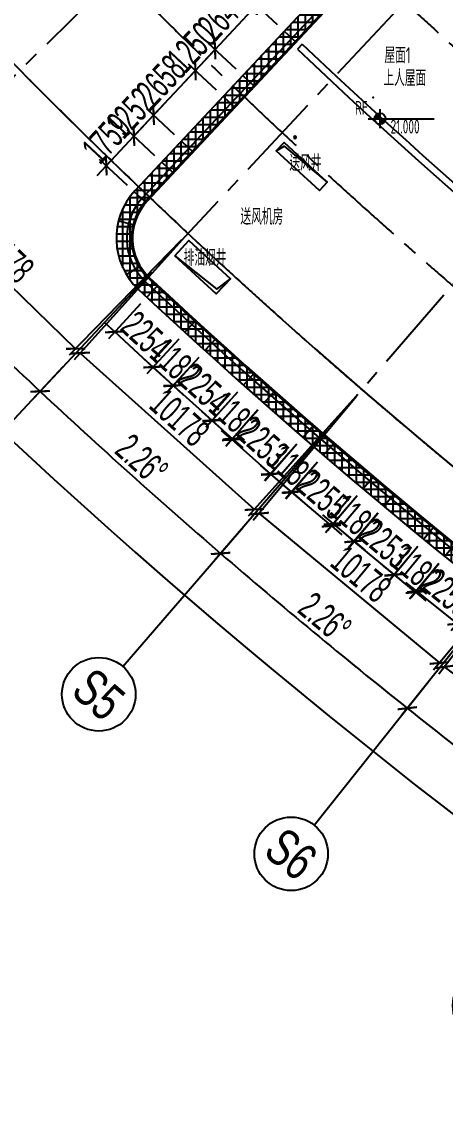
# Model space of a CAD drawing. Extents: x -668578 to 2331563, y -1202445 to 1620273.
# Drawn here: x 1255734 to 1274149, y 63809 to 111001 of the extents above; entities that cross this region are included whole.
import ezdxf
from ezdxf.enums import TextEntityAlignment as Align

# ---------------------------------------------------------------- set-up
doc = ezdxf.new("R2010")
doc.units = 0
doc.linetypes.add('CENTER2', pattern=[28.575, 19.05, -3.175, 3.175, -3.175])
doc.layers.get('0').update_dxf_attribs({"color": 8})
doc.layers.get('Defpoints').update_dxf_attribs({"color": 8})
for name, color, linetype in [('#填充层', 8, 'Continuous'), ('#幕墙线-平面', 8, 'Continuous'), ('#标注', 8, 'Continuous'), ('#轴线', 8, 'CENTER2'), ('A-BEAM-PLAN-C', 8, 'Continuous'), ('A-DIMS-150', 8, 'Continuous'), ('A-ROOF-DRAN', 8, 'Continuous'), ('A-SYMB', 8, 'Continuous'), ('dim', 8, 'Continuous'), ('WALL', 8, 'Continuous'), ('建-文字', 8, 'Continuous'), ('水-消防-消火栓-标识', 8, 'Continuous'), ('看线', 8, 'Continuous')]:
    doc.layers.add(name, color=color, linetype=linetype)
doc.styles.add('ECADI', font='hzs.shx', dxfattribs={"width": 0.7, "bigfont": 'hztxt.shx'})
doc.styles.add('JHZX', font='jrs.shx', dxfattribs={"width": 0.6, "bigfont": 'jhz.shx'})
doc.styles.add('XD2008', font='xd-hzs.shx', dxfattribs={"width": 0.7, "bigfont": 'xd-hztxt.shx'})
doc.dimstyles.new('JZBZ-400', dxfattribs={"dimscale": 400, "dimtxt": 3, "dimasz": 1.5, "dimexe": 1, "dimexo": 1, "dimgap": 0.5, "dimtad": 1, "dimdec": 0, "dimdsep": 46, "dimtxsty": 'JHZX', "dimblk1": 'ARCHTICK', "dimblk2": 'ARCHTICK', "dimsah": 1, "dimcen": 0, "dimclrd": 1, "dimclre": 1, "dimclrt": 2, "dimazin": 2, "dimtfac": 1, "dimtdec": 0, "dimtix": 1, "dimtmove": 0, "dimatfit": 3, "dimfxl": 0, "dimtolj": 1, "dimlwd": -1, "dimlwe": -1, "dimarcsym": 0})

# ---------------------------------------------------------------- blocks, each defined once
blk = doc.blocks.new('_ARCHTICK')
at = {"color": 0, "linetype": 'ByBlock', "const_width": 0.15}
blk.add_lwpolyline([(-0.5, -0.5), (0.5, 0.5)], dxfattribs=at)
blk = doc.blocks.new('*D2939')
at = {"layer": '#标注', "ltscale": 300, "transparency": 16777216}
for p, q in [((-1773, -1481), (-9342, -7863)), ((165914, -92056), (164727, -101884))]:
    blk.add_line(p, q, dxfattribs=at)
blk.add_arc((197092, 166179), 269610, 220.13382, 263.11563, dxfattribs=at)
at = {"layer": 'Defpoints', "color": 0, "ltscale": 300, "transparency": 16777216}
for p in [(197092, 166179), (-1467, -1224), (40380, -53208), (165962, -91659)]:
    blk.add_point(p, dxfattribs=at)
at = {"layer": '#标注', "ltscale": 300, "transparency": 16777216, "xscale": 600, "yscale": 600, "zscale": 600}
for p, rotation in [((-9036, -7605), 130.1338192809485), ((164775, -101487), 353.1156299250187)]:
    blk.add_blockref('_ARCHTICK', p, dxfattribs=dict(at, rotation=rotation))
at = {"layer": '#标注', "ltscale": 300, "transparency": 16777216, "insert": (69342, -70334), "char_height": 1200, "attachment_point": 5, "rotation": 331.6247, "style": 'JHZX'}
blk.add_mtext('\\A1;42.98°', dxfattribs=at)
blk = doc.blocks.new('*D2925')
at = {"layer": '#标注', "ltscale": 300, "transparency": 16777216}
for p, q in [((12073, -16646), (6738, -21918)), ((19433, -23807), (14311, -29285))]:
    blk.add_line(p, q, dxfattribs=at)
blk.add_arc((197092, 166179), 267210, 224.65822, 226.92042, dxfattribs=at)
at = {"layer": 'Defpoints', "color": 0, "ltscale": 300, "transparency": 16777216}
for p in [(197092, 166179), (12357, -16365), (19707, -23515), (9510, -24122)]:
    blk.add_point(p, dxfattribs=at)
at = {"layer": '#标注', "ltscale": 300, "transparency": 16777216, "xscale": 600, "yscale": 600, "zscale": 600}
for p, rotation in [((7022, -21637), 134.658220760671), ((14584, -28993), 316.9204201115836)]:
    blk.add_blockref('_ARCHTICK', p, dxfattribs=dict(at, rotation=rotation))
at = {"layer": '#标注', "ltscale": 300, "transparency": 16777216, "insert": (11325, -24779), "char_height": 1200, "attachment_point": 5, "rotation": 315.7893, "style": 'JHZX'}
blk.add_mtext('\\A1;2.26°', dxfattribs=at)
blk = doc.blocks.new('*D2926')
at = {"layer": '#标注', "ltscale": 300, "transparency": 16777216}
for p, q in [((19433, -23807), (14311, -29285)), ((27071, -30671), (22169, -36347))]:
    blk.add_line(p, q, dxfattribs=at)
blk.add_arc((197092, 166179), 267210, 226.92042, 229.18262, dxfattribs=at)
at = {"layer": 'Defpoints', "color": 0, "ltscale": 300, "transparency": 16777216}
for p in [(197092, 166179), (19707, -23515), (27333, -30369), (17168, -31378)]:
    blk.add_point(p, dxfattribs=at)
at = {"layer": '#标注', "ltscale": 300, "transparency": 16777216, "xscale": 600, "yscale": 600, "zscale": 600}
for p, rotation in [((14584, -28993), 136.9204201115834), ((22430, -36045), 319.182619462497)]:
    blk.add_blockref('_ARCHTICK', p, dxfattribs=dict(at, rotation=rotation))
at = {"layer": '#标注', "ltscale": 300, "transparency": 16777216, "insert": (19007, -31962), "char_height": 1200, "attachment_point": 5, "rotation": 318.0515, "style": 'JHZX'}
blk.add_mtext('\\A1;2.26°', dxfattribs=at)
blk = doc.blocks.new('*D2927')
at = {"layer": '#标注', "ltscale": 300, "transparency": 16777216}
for p, q in [((27071, -30671), (22169, -36347)), ((34974, -37229), (30299, -43094))]:
    blk.add_line(p, q, dxfattribs=at)
blk.add_arc((197092, 166179), 267210, 229.18262, 231.44482, dxfattribs=at)
at = {"layer": 'Defpoints', "color": 0, "ltscale": 300, "transparency": 16777216}
for p in [(197092, 166179), (27333, -30369), (35223, -36916), (25107, -38326)]:
    blk.add_point(p, dxfattribs=at)
at = {"layer": '#标注', "ltscale": 300, "transparency": 16777216, "xscale": 600, "yscale": 600, "zscale": 600}
for p, rotation in [((22430, -36045), 139.1826194624981), ((30549, -42781), 321.4448202023592)]:
    blk.add_blockref('_ARCHTICK', p, dxfattribs=dict(at, rotation=rotation))
at = {"layer": '#标注', "ltscale": 300, "transparency": 16777216, "insert": (26967, -38837), "char_height": 1200, "attachment_point": 5, "rotation": 320.3137, "style": 'JHZX'}
blk.add_mtext('\\A1;2.26°', dxfattribs=at)
blk = doc.blocks.new('*D2928')
at = {"layer": '#标注', "ltscale": 300, "transparency": 16777216}
for p, q in [((34974, -37229), (30299, -43094)), ((43129, -43470), (38690, -49515))]:
    blk.add_line(p, q, dxfattribs=at)
blk.add_arc((197092, 166179), 267210, 231.44482, 233.70702, dxfattribs=at)
at = {"layer": 'Defpoints', "color": 0, "ltscale": 300, "transparency": 16777216}
for p in [(197092, 166179), (35223, -36916), (43366, -43147), (33313, -44955)]:
    blk.add_point(p, dxfattribs=at)
at = {"layer": '#标注', "ltscale": 300, "transparency": 16777216, "xscale": 600, "yscale": 600, "zscale": 600}
for p, rotation in [((30549, -42781), 141.4448202023588), ((38927, -49192), 323.7070209422223)]:
    blk.add_blockref('_ARCHTICK', p, dxfattribs=dict(at, rotation=rotation))
at = {"layer": '#标注', "ltscale": 300, "transparency": 16777216, "insert": (35192, -45393), "char_height": 1200, "attachment_point": 5, "rotation": 322.5759, "style": 'JHZX'}
blk.add_mtext('\\A1;2.26°', dxfattribs=at)
blk = doc.blocks.new('*U2924')
at = {"linetype": 'ByBlock'}
blk.add_line((0, -20), (0, 0), dxfattribs=at)
blk.add_circle((0, -24), 4, dxfattribs=at)
at = {"color": 253, "linetype": 'ByBlock', "style": 'JHZX', "width": 0.75}
blk.add_attdef('AXES', text='', height=4, dxfattribs=at).set_placement((0, -24), align=Align.MIDDLE_CENTER)
blk = doc.blocks.new('*D3008')
at = {"layer": '#标注', "transparency": 16777216}
for p, q in [((-126177, -20315), (-130649, -25704)), ((-130393, -25397), (-122561, -31896)), ((-118344, -26815), (-122816, -32204))]:
    blk.add_line(p, q, dxfattribs=at)
at = {"layer": 'Defpoints', "color": 0, "transparency": 16777216}
for p in [(-125921, -20007), (-118089, -26507), (-122561, -31896)]:
    blk.add_point(p, dxfattribs=at)
at = {"layer": '#标注', "transparency": 16777216, "xscale": 600, "yscale": 600, "zscale": 600}
for p, rotation in [((-130393, -25397), 140.3137211148416), ((-122561, -31896), 320.3137211148417)]:
    blk.add_blockref('_ARCHTICK', p, dxfattribs=dict(at, rotation=rotation))
at = {"layer": '#标注', "transparency": 16777216, "insert": (-125966, -28031), "char_height": 1200, "attachment_point": 5, "rotation": 320.3137, "style": 'JHZX'}
blk.add_mtext('\\A1;10178', dxfattribs=at)
blk = doc.blocks.new('*D3009')
at = {"layer": '#标注', "transparency": 16777216}
for p, q in [((-118332, -26825), (-122588, -32386)), ((-122345, -32068), (-114262, -38254)), ((-110249, -33010), (-114505, -38571))]:
    blk.add_line(p, q, dxfattribs=at)
at = {"layer": 'Defpoints', "color": 0, "transparency": 16777216}
for p in [(-118089, -26507), (-110006, -32692), (-114262, -38254)]:
    blk.add_point(p, dxfattribs=at)
at = {"layer": '#标注', "transparency": 16777216, "xscale": 600, "yscale": 600, "zscale": 600}
for p, rotation in [((-122345, -32068), 142.5759192898521), ((-114262, -38254), 322.5759192898521)]:
    blk.add_blockref('_ARCHTICK', p, dxfattribs=dict(at, rotation=rotation))
at = {"layer": '#标注', "transparency": 16777216, "insert": (-117817, -34526), "char_height": 1200, "attachment_point": 5, "rotation": 322.5759, "style": 'JHZX'}
blk.add_mtext('\\A1;10178', dxfattribs=at)
blk = doc.blocks.new('*D3023')
at = {"layer": '#标注', "transparency": 16777216}
for p, q in [((-133759, -13501), (-138440, -18710)), ((-138172, -18412), (-130603, -25216)), ((-126189, -20305), (-130870, -25513))]:
    blk.add_line(p, q, dxfattribs=at)
at = {"layer": 'Defpoints', "color": 0, "transparency": 16777216}
for p in [(-133491, -13204), (-125921, -20007), (-130603, -25216)]:
    blk.add_point(p, dxfattribs=at)
at = {"layer": '#标注', "transparency": 16777216, "xscale": 600, "yscale": 600, "zscale": 600}
for p, rotation in [((-138172, -18412), 138.0515178101667), ((-130603, -25216), 318.0515178101667)]:
    blk.add_blockref('_ARCHTICK', p, dxfattribs=dict(at, rotation=rotation))
at = {"layer": '#标注', "transparency": 16777216, "insert": (-133853, -21219), "char_height": 1200, "attachment_point": 5, "rotation": 318.0515, "style": 'JHZX'}
blk.add_mtext('\\A1;10178', dxfattribs=at)
blk = doc.blocks.new('*D3024')
at = {"layer": '#标注', "transparency": 16777216}
for p, q in [((-141066, -6393), (-145949, -11413)), ((-145670, -11126), (-138374, -18223)), ((-133770, -13491), (-138653, -18510))]:
    blk.add_line(p, q, dxfattribs=at)
at = {"layer": 'Defpoints', "color": 0, "transparency": 16777216}
for p in [(-140787, -6107), (-133491, -13204), (-138374, -18223)]:
    blk.add_point(p, dxfattribs=at)
at = {"layer": '#标注', "transparency": 16777216, "xscale": 600, "yscale": 600, "zscale": 600}
for p, rotation in [((-145670, -11126), 135.7893196351563), ((-138374, -18223), 315.7893196351563)]:
    blk.add_blockref('_ARCHTICK', p, dxfattribs=dict(at, rotation=rotation))
at = {"layer": '#标注', "transparency": 16777216, "insert": (-141464, -14101), "char_height": 1200, "attachment_point": 5, "rotation": 315.7893, "style": 'JHZX'}
blk.add_mtext('\\A1;10178', dxfattribs=at)
blk = doc.blocks.new('ECADI-TAG-HGHT')
h = blk.add_hatch(color=253)
h.paths.add_polyline_path([(0, 0), (0, -1.2, 0.414214), (1.2, 0)])
h.paths.add_polyline_path([(0, 1.2, 0.414214), (-1.2, 0), (0, 0)])
at = {"color": 253}
for p, q in [((-2.57, 0), (11.77, 0)), ((0, -2.08), (0, 2.08))]:
    blk.add_line(p, q, dxfattribs=at)
blk.add_circle((0, 0), 1.2, dxfattribs=at)
blk.add_point((-1.48, 4.6), dxfattribs=at)
at = {"color": 253, "style": 'ECADI', "width": 0.7}
blk.add_attdef('FL', text='', height=3, dxfattribs=at).set_placement((-2.69, 0.85), align=Align.RIGHT)
for tag, p in [('F.F.L.', (2.28, 0.85)), ('T.O.S.', (2.28, -3.23))]:
    blk.add_attdef(tag, p, '', height=3, dxfattribs=at)
blk = doc.blocks.new('立管-R75-1')
at = {"linetype": 'Continuous'}
blk.add_circle((0, 0), 75, dxfattribs=at)
blk.add_point((0, 0), dxfattribs=at)
blk = doc.blocks.new('*D3361')
at = {"layer": '#标注', "ltscale": 300, "transparency": 16777216}
for p, q in [((14372, -29066), (12980, -30577)), ((13251, -30283), (12810, -29876)), ((14910, -31809), (13251, -30283)), ((16030, -30592), (14639, -32104)), ((14910, -31809), (15351, -32216))]:
    blk.add_line(p, q, dxfattribs=at)
at = {"layer": 'Defpoints', "color": 0, "ltscale": 300, "transparency": 16777216}
for p in [(14643, -28771), (13251, -30283), (16301, -30298)]:
    blk.add_point(p, dxfattribs=at)
at = {"layer": '#标注', "ltscale": 300, "transparency": 16777216, "xscale": 600, "yscale": 600, "zscale": 600}
for p, rotation in [((13251, -30283), 317.3651711225289), ((14910, -31809), 137.3651711225289)]:
    blk.add_blockref('_ARCHTICK', p, dxfattribs=dict(at, rotation=rotation))
at = {"layer": '#标注', "ltscale": 300, "transparency": 16777216, "insert": (14622, -30457), "char_height": 1200, "attachment_point": 5, "rotation": 317.3652, "style": 'JHZX'}
blk.add_mtext('\\A1;2254', dxfattribs=at)
blk = doc.blocks.new('*D3365')
at = {"layer": '#标注', "ltscale": 300, "transparency": 16777216}
for p, q in [((14998, -22622), (13791, -21493)), ((14084, -21766), (14493, -21328)), ((14084, -21766), (12882, -23052)), ((12882, -23052), (12472, -23490)), ((13797, -23907), (12590, -22778))]:
    blk.add_line(p, q, dxfattribs=at)
at = {"layer": 'Defpoints', "color": 0, "ltscale": 300, "transparency": 16777216}
for p in [(12882, -23052), (15290, -22895), (14089, -24180)]:
    blk.add_point(p, dxfattribs=at)
at = {"layer": '#标注', "ltscale": 300, "transparency": 16777216, "xscale": 600, "yscale": 600, "zscale": 600}
for p, rotation in [((14084, -21766), 226.9204201310553), ((12882, -23052), 46.9204201310553)]:
    blk.add_blockref('_ARCHTICK', p, dxfattribs=dict(at, rotation=rotation))
at = {"layer": '#标注', "ltscale": 300, "transparency": 16777216, "insert": (12898, -21863), "char_height": 1200, "attachment_point": 5, "rotation": 46.9204, "style": 'JHZX'}
blk.add_mtext('\\A1;1759', dxfattribs=at)
blk = doc.blocks.new('*D3366')
at = {"layer": '#标注', "ltscale": 300, "transparency": 16777216}
for p, q in [((15853, -21707), (14646, -20579)), ((14939, -20852), (15348, -20414)), ((14084, -21766), (14939, -20852)), ((14998, -22622), (13791, -21493)), ((14084, -21766), (13674, -22205))]:
    blk.add_line(p, q, dxfattribs=at)
at = {"layer": 'Defpoints', "color": 0, "ltscale": 300, "transparency": 16777216}
for p in [(14939, -20852), (16145, -21981), (15290, -22895)]:
    blk.add_point(p, dxfattribs=at)
at = {"layer": '#标注', "ltscale": 300, "transparency": 16777216, "xscale": 600, "yscale": 600, "zscale": 600}
for p, rotation in [((14939, -20852), 226.9204201310544), ((14084, -21766), 46.92042013105445)]:
    blk.add_blockref('_ARCHTICK', p, dxfattribs=dict(at, rotation=rotation))
at = {"layer": '#标注', "ltscale": 300, "transparency": 16777216, "insert": (13927, -20763), "char_height": 1200, "attachment_point": 5, "rotation": 46.9204, "style": 'JHZX'}
blk.add_mtext('\\A1;1252', dxfattribs=at)
blk = doc.blocks.new('*D3367')
at = {"layer": '#标注', "ltscale": 300, "transparency": 16777216}
for p, q in [((17669, -19766), (16462, -18638)), ((16754, -18911), (17164, -18473)), ((14939, -20852), (16754, -18911)), ((15853, -21707), (14646, -20579)), ((14939, -20852), (14529, -21290))]:
    blk.add_line(p, q, dxfattribs=at)
at = {"layer": 'Defpoints', "color": 0, "ltscale": 300, "transparency": 16777216}
for p in [(16754, -18911), (17961, -20039), (16145, -21981)]:
    blk.add_point(p, dxfattribs=at)
at = {"layer": '#标注', "ltscale": 300, "transparency": 16777216, "xscale": 600, "yscale": 600, "zscale": 600}
for p, rotation in [((16754, -18911), 226.9204201310498), ((14939, -20852), 46.92042013104982)]:
    blk.add_blockref('_ARCHTICK', p, dxfattribs=dict(at, rotation=rotation))
at = {"layer": '#标注', "ltscale": 300, "transparency": 16777216, "insert": (15262, -19335), "char_height": 1200, "attachment_point": 5, "rotation": 46.9204, "style": 'JHZX'}
blk.add_mtext('\\A1;2658', dxfattribs=at)
blk = doc.blocks.new('*D3368')
at = {"layer": '#标注', "ltscale": 300, "transparency": 16777216}
for p, q in [((24694, -38166), (23407, -39704)), ((23663, -39397), (23203, -39012)), ((25391, -40843), (23663, -39397)), ((26421, -39612), (25134, -41150)), ((25391, -40843), (25851, -41228))]:
    blk.add_line(p, q, dxfattribs=at)
at = {"layer": 'Defpoints', "color": 0, "ltscale": 300, "transparency": 16777216}
for p in [(24950, -37859), (23663, -39397), (26678, -39305)]:
    blk.add_point(p, dxfattribs=at)
at = {"layer": '#标注', "ltscale": 300, "transparency": 16777216, "xscale": 600, "yscale": 600, "zscale": 600}
for p, rotation in [((23663, -39397), 320.0665881691538), ((25391, -40843), 140.0665881691538)]:
    blk.add_blockref('_ARCHTICK', p, dxfattribs=dict(at, rotation=rotation))
at = {"layer": '#标注', "ltscale": 300, "transparency": 16777216, "insert": (25041, -39507), "char_height": 1200, "attachment_point": 5, "rotation": 320.0666, "style": 'JHZX'}
blk.add_mtext('\\A1;2253', dxfattribs=at)
blk = doc.blocks.new('*D3369')
at = {"layer": '#标注', "ltscale": 300, "transparency": 16777216}
for p, q in [((23783, -37410), (22496, -38934)), ((24686, -38172), (23398, -39697)), ((22754, -38628), (22295, -38241)), ((23656, -39391), (22754, -38628)), ((23656, -39391), (24115, -39778))]:
    blk.add_line(p, q, dxfattribs=at)
at = {"layer": 'Defpoints', "color": 0, "ltscale": 300, "transparency": 16777216}
for p in [(24042, -37104), (24944, -37867), (22754, -38628)]:
    blk.add_point(p, dxfattribs=at)
at = {"layer": '#标注', "ltscale": 300, "transparency": 16777216, "xscale": 600, "yscale": 600, "zscale": 600}
for p, rotation in [((22754, -38628), 319.8072025161848), ((23656, -39391), 139.8072025161848)]:
    blk.add_blockref('_ARCHTICK', p, dxfattribs=dict(at, rotation=rotation))
at = {"layer": '#标注', "ltscale": 300, "transparency": 16777216, "insert": (23721, -38399), "char_height": 1200, "attachment_point": 5, "rotation": 319.8072, "style": 'JHZX'}
blk.add_mtext('\\A1;1182', dxfattribs=at)
blk = doc.blocks.new('*D3370')
at = {"layer": '#标注', "ltscale": 300, "transparency": 16777216}
for p, q in [((22064, -35948), (20690, -37565)), ((20949, -37260), (20492, -36871)), ((22667, -38721), (20949, -37260)), ((23782, -37409), (22408, -39026)), ((22667, -38721), (23124, -39109))]:
    blk.add_line(p, q, dxfattribs=at)
at = {"layer": 'Defpoints', "color": 0, "ltscale": 300, "transparency": 16777216}
for p in [(22324, -35643), (20949, -37260), (24042, -37104)]:
    blk.add_point(p, dxfattribs=at)
at = {"layer": '#标注', "ltscale": 300, "transparency": 16777216, "xscale": 600, "yscale": 600, "zscale": 600}
for p, rotation in [((20949, -37260), 319.6274685966729), ((22667, -38721), 139.627468596673)]:
    blk.add_blockref('_ARCHTICK', p, dxfattribs=dict(at, rotation=rotation))
at = {"layer": '#标注', "ltscale": 300, "transparency": 16777216, "insert": (22326, -37381), "char_height": 1200, "attachment_point": 5, "rotation": 319.6275, "style": 'JHZX'}
blk.add_mtext('\\A1;2255', dxfattribs=at)
blk = doc.blocks.new('*D3371')
at = {"layer": '#标注', "ltscale": 300, "transparency": 16777216}
for p, q in [((21169, -35171), (19778, -36774)), ((20040, -36472), (19587, -36079)), ((22061, -35946), (20671, -37548)), ((20933, -37246), (20040, -36472)), ((20933, -37246), (21386, -37639))]:
    blk.add_line(p, q, dxfattribs=at)
at = {"layer": 'Defpoints', "color": 0, "ltscale": 300, "transparency": 16777216}
for p in [(21431, -34869), (22324, -35643), (20040, -36472)]:
    blk.add_point(p, dxfattribs=at)
at = {"layer": '#标注', "ltscale": 300, "transparency": 16777216, "xscale": 600, "yscale": 600, "zscale": 600}
for p, rotation in [((20040, -36472), 319.0529157700646), ((20933, -37246), 139.0529157700646)]:
    blk.add_blockref('_ARCHTICK', p, dxfattribs=dict(at, rotation=rotation))
at = {"layer": '#标注', "ltscale": 300, "transparency": 16777216, "insert": (21011, -36255), "char_height": 1200, "attachment_point": 5, "rotation": 319.0529, "style": 'JHZX'}
blk.add_mtext('\\A1;1182', dxfattribs=at)
blk = doc.blocks.new('*D3372')
at = {"layer": '#标注', "ltscale": 300, "transparency": 16777216}
for p, q in [((19475, -33679), (18071, -35270)), ((18336, -34970), (17886, -34573)), ((20025, -36462), (18336, -34970)), ((21165, -35171), (19760, -36761)), ((20025, -36462), (20475, -36859))]:
    blk.add_line(p, q, dxfattribs=at)
at = {"layer": 'Defpoints', "color": 0, "ltscale": 300, "transparency": 16777216}
for p in [(19740, -33380), (21429, -34871), (18336, -34970)]:
    blk.add_point(p, dxfattribs=at)
at = {"layer": '#标注', "ltscale": 300, "transparency": 16777216, "xscale": 600, "yscale": 600, "zscale": 600}
for p, rotation in [((18336, -34970), 318.5583073132142), ((20025, -36462), 138.5583073132142)]:
    blk.add_blockref('_ARCHTICK', p, dxfattribs=dict(at, rotation=rotation))
at = {"layer": '#标注', "ltscale": 300, "transparency": 16777216, "insert": (19710, -35116), "char_height": 1200, "attachment_point": 5, "rotation": 318.5583, "style": 'JHZX'}
blk.add_mtext('\\A1;2253', dxfattribs=at)
blk = doc.blocks.new('*D3373')
at = {"layer": '#标注', "ltscale": 300, "transparency": 16777216}
for p, q in [((18584, -32902), (17215, -34445)), ((17480, -34146), (17032, -33748)), ((19468, -33686), (18099, -35229)), ((18365, -34930), (17480, -34146)), ((18365, -34930), (18814, -35328))]:
    blk.add_line(p, q, dxfattribs=at)
at = {"layer": 'Defpoints', "color": 0, "ltscale": 300, "transparency": 16777216}
for p in [(18849, -32603), (19734, -33387), (17480, -34146)]:
    blk.add_point(p, dxfattribs=at)
at = {"layer": '#标注', "ltscale": 300, "transparency": 16777216, "xscale": 600, "yscale": 600, "zscale": 600}
for p, rotation in [((17480, -34146), 318.4285287387805), ((18365, -34930), 138.4285287387805)]:
    blk.add_blockref('_ARCHTICK', p, dxfattribs=dict(at, rotation=rotation))
at = {"layer": '#标注', "ltscale": 300, "transparency": 16777216, "insert": (18453, -33940), "char_height": 1200, "attachment_point": 5, "rotation": 318.4285, "style": 'JHZX'}
blk.add_mtext('\\A1;1182', dxfattribs=at)
blk = doc.blocks.new('*D3374')
at = {"layer": '#标注', "ltscale": 300, "transparency": 16777216}
for p, q in [((16906, -31393), (15533, -32921)), ((15800, -32623), (15354, -32222)), ((17477, -34130), (15800, -32623)), ((18582, -32900), (17209, -34427)), ((17477, -34130), (17923, -34531))]:
    blk.add_line(p, q, dxfattribs=at)
at = {"layer": 'Defpoints', "color": 0, "ltscale": 300, "transparency": 16777216}
for p in [(17173, -31096), (15800, -32623), (18849, -32603)]:
    blk.add_point(p, dxfattribs=at)
at = {"layer": '#标注', "ltscale": 300, "transparency": 16777216, "xscale": 600, "yscale": 600, "zscale": 600}
for p, rotation in [((15800, -32623), 318.0536371000198), ((17477, -34130), 138.0536371000198)]:
    blk.add_blockref('_ARCHTICK', p, dxfattribs=dict(at, rotation=rotation))
at = {"layer": '#标注', "ltscale": 300, "transparency": 16777216, "insert": (17173, -32782), "char_height": 1200, "attachment_point": 5, "rotation": 318.0536, "style": 'JHZX'}
blk.add_mtext('\\A1;2254', dxfattribs=at)
blk = doc.blocks.new('*D3375')
at = {"layer": '#标注', "ltscale": 300, "transparency": 16777216}
for p, q in [((16031, -30593), (14644, -32108)), ((14914, -31813), (14472, -31408)), ((16903, -31391), (15517, -32906)), ((15787, -32611), (14914, -31813)), ((15787, -32611), (16229, -33016))]:
    blk.add_line(p, q, dxfattribs=at)
at = {"layer": 'Defpoints', "color": 0, "ltscale": 300, "transparency": 16777216}
for p in [(16301, -30298), (17173, -31096), (14914, -31813)]:
    blk.add_point(p, dxfattribs=at)
at = {"layer": '#标注', "ltscale": 300, "transparency": 16777216, "xscale": 600, "yscale": 600, "zscale": 600}
for p, rotation in [((14914, -31813), 317.5413502966845), ((15787, -32611), 137.5413502966845)]:
    blk.add_blockref('_ARCHTICK', p, dxfattribs=dict(at, rotation=rotation))
at = {"layer": '#标注', "ltscale": 300, "transparency": 16777216, "insert": (15891, -31622), "char_height": 1200, "attachment_point": 5, "rotation": 317.5414, "style": 'JHZX'}
blk.add_mtext('\\A1;1182', dxfattribs=at)
blk = doc.blocks.new('*D3400')
at = {"layer": '#标注', "ltscale": 300, "transparency": 16777216}
for p, q in [((27341, -40366), (26125, -41871)), ((26376, -41560), (25909, -41183)), ((28129, -42976), (26376, -41560)), ((29094, -41782), (27878, -43288)), ((28129, -42976), (28596, -43353))]:
    blk.add_line(p, q, dxfattribs=at)
at = {"layer": 'Defpoints', "color": 0, "ltscale": 300, "transparency": 16777216}
for p in [(27593, -40054), (29346, -41470), (26376, -41560)]:
    blk.add_point(p, dxfattribs=at)
at = {"layer": '#标注', "ltscale": 300, "transparency": 16777216, "xscale": 600, "yscale": 600, "zscale": 600}
for p, rotation in [((26376, -41560), 321.0698520836859), ((28129, -42976), 141.069852083686)]:
    blk.add_blockref('_ARCHTICK', p, dxfattribs=dict(at, rotation=rotation))
at = {"layer": '#标注', "ltscale": 300, "transparency": 16777216, "insert": (27755, -41646), "char_height": 1200, "attachment_point": 5, "rotation": 321.0699, "style": 'JHZX'}
blk.add_mtext('\\A1;2253', dxfattribs=at)
blk = doc.blocks.new('*D3401')
at = {"layer": '#标注', "ltscale": 300, "transparency": 16777216}
for p, q in [((26426, -39612), (25150, -41163)), ((25404, -40854), (24941, -40473)), ((27338, -40363), (26063, -41914)), ((26317, -41605), (25404, -40854)), ((26317, -41605), (26780, -41986))]:
    blk.add_line(p, q, dxfattribs=at)
at = {"layer": 'Defpoints', "color": 0, "ltscale": 300, "transparency": 16777216}
for p in [(26680, -39303), (27593, -40054), (25404, -40854)]:
    blk.add_point(p, dxfattribs=at)
at = {"layer": '#标注', "ltscale": 300, "transparency": 16777216, "xscale": 600, "yscale": 600, "zscale": 600}
for p, rotation in [((25404, -40854), 320.5573421223428), ((26317, -41605), 140.5573421223428)]:
    blk.add_blockref('_ARCHTICK', p, dxfattribs=dict(at, rotation=rotation))
at = {"layer": '#标注', "ltscale": 300, "transparency": 16777216, "insert": (26369, -40612), "char_height": 1200, "attachment_point": 5, "rotation": 320.5573, "style": 'JHZX'}
blk.add_mtext('\\A1;1182', dxfattribs=at)
blk = doc.blocks.new('*D3402')
at = {"layer": '#标注', "ltscale": 300, "transparency": 16777216}
for p, q in [((18522, -18853), (17316, -17724)), ((17608, -17998), (18018, -17559)), ((16754, -18911), (17608, -17998)), ((17669, -19766), (16462, -18638)), ((16754, -18911), (16344, -19349))]:
    blk.add_line(p, q, dxfattribs=at)
at = {"layer": 'Defpoints', "color": 0, "ltscale": 300, "transparency": 16777216}
for p in [(17608, -17998), (18815, -19126), (17961, -20039)]:
    blk.add_point(p, dxfattribs=at)
at = {"layer": '#标注', "ltscale": 300, "transparency": 16777216, "xscale": 600, "yscale": 600, "zscale": 600}
for p, rotation in [((17608, -17998), 226.920420129423), ((16754, -18911), 46.92042012942304)]:
    blk.add_blockref('_ARCHTICK', p, dxfattribs=dict(at, rotation=rotation))
at = {"layer": '#标注', "ltscale": 300, "transparency": 16777216, "insert": (16597, -17908), "char_height": 1200, "attachment_point": 5, "rotation": 46.9204, "style": 'JHZX'}
blk.add_mtext('\\A1;1250', dxfattribs=at)
blk = doc.blocks.new('*D3403')
at = {"layer": '#标注', "ltscale": 300, "transparency": 16777216}
for p, q in [((20327, -16923), (19120, -15795)), ((19412, -16068), (19822, -15630)), ((17608, -17998), (19412, -16068)), ((18522, -18853), (17316, -17724)), ((17608, -17998), (17198, -18436))]:
    blk.add_line(p, q, dxfattribs=at)
at = {"layer": 'Defpoints', "color": 0, "ltscale": 300, "transparency": 16777216}
for p in [(19412, -16068), (20619, -17197), (18815, -19126)]:
    blk.add_point(p, dxfattribs=at)
at = {"layer": '#标注', "ltscale": 300, "transparency": 16777216, "xscale": 600, "yscale": 600, "zscale": 600}
for p, rotation in [((19412, -16068), 226.920420129423), ((17608, -17998), 46.92042012942304)]:
    blk.add_blockref('_ARCHTICK', p, dxfattribs=dict(at, rotation=rotation))
at = {"layer": '#标注', "ltscale": 300, "transparency": 16777216, "insert": (17926, -16486), "char_height": 1200, "attachment_point": 5, "rotation": 46.9204, "style": 'JHZX'}
blk.add_mtext('\\A1;2642', dxfattribs=at)
blk = doc.blocks.new('*D3404')
at = {"layer": '#标注', "ltscale": 300, "transparency": 16777216}
for p, q in [((21181, -16010), (19974, -14882)), ((20266, -15155), (20676, -14717)), ((19412, -16068), (20266, -15155)), ((20327, -16923), (19120, -15795)), ((19412, -16068), (19002, -16506))]:
    blk.add_line(p, q, dxfattribs=at)
at = {"layer": 'Defpoints', "color": 0, "ltscale": 300, "transparency": 16777216}
for p in [(20266, -15155), (21473, -16283), (20619, -17197)]:
    blk.add_point(p, dxfattribs=at)
at = {"layer": '#标注', "ltscale": 300, "transparency": 16777216, "xscale": 600, "yscale": 600, "zscale": 600}
for p, rotation in [((20266, -15155), 226.920420129423), ((19412, -16068), 46.92042012942304)]:
    blk.add_blockref('_ARCHTICK', p, dxfattribs=dict(at, rotation=rotation))
at = {"layer": '#标注', "ltscale": 300, "transparency": 16777216, "insert": (19255, -15065), "char_height": 1200, "attachment_point": 5, "rotation": 46.9204, "style": 'JHZX'}
blk.add_mtext('\\A1;1250', dxfattribs=at)
blk = doc.blocks.new('A$Caccc0cd0')
at = {"layer": '#标注'}
for p1, p2, picture, middle in [((-140786.8, -6106.7), (-133491.3, -13203.9), '*D3024', (-141464.3, -14101.4)), ((-133491.3, -13203.9), (-125921.5, -20007.5), '*D3023', (-133852.8, -21219)), ((-125921.5, -20007.5), (-118089, -26507), '*D3008', (-125966.2, -28030.6)), ((-118089, -26507), (-110006, -32692.3), '*D3009', (-117817, -34525.7))]:
    dim = blk.add_aligned_dim(p1=p1, p2=p2, distance=-7002.8, dimstyle='JZBZ-400', override={"dimclrd": 256, "dimclre": 256, "dimclrt": 256}, dxfattribs=at)
    dim.commit()
    dim.dimension.update_dxf_attribs({"geometry": picture, "text_midpoint": middle})
blk = doc.blocks.new('DSGDFG')
at = {"layer": '#标注', "ltscale": 300}
blk.add_arc((197092.2, 166179.2), 257800, 220.136073, 263.11563, dxfattribs=at)
at = {"layer": '#轴线', "ltscale": 200}
for p, q in [((62298.5, 32984.1), (12368.2, -16353.9)), ((19724.4, -23495.6), (67661.1, 27767.3)), ((73225.4, 22766.2), (27342.7, -30356.8))]:
    blk.add_line(p, q, dxfattribs=at)
for radius in [212800, 220600, 228400, 236200, 244000, 251800, 257800]:
    blk.add_arc((197092.2, 166179.2), radius, 218.438892, 265.140584, dxfattribs=at)
at = {"layer": '#标注', "ltscale": 300}
blk.add_blockref('A$Caccc0cd0', (154502.6, -8915.6), dxfattribs=at)
at = {"layer": '#标注', "linetype": 'ByBlock', "xscale": 400, "yscale": 400}
for p, rotation, values in [((15605, -27893.8), 316.9502670627796, {'AXES': 'S4'}), ((23406.6, -34906), 319.212348992804, {'AXES': 'S5'}), ((31478.8, -41604.7), 321.4744309228283, {'AXES': 'S6'}), ((39809.2, -47979.6), 323.7365128528522, {'AXES': 'S7'})]:
    blk.add_blockref('*U2924', p, dxfattribs=dict(at, rotation=rotation)).add_auto_attribs(values)
at = {"layer": '#标注', "ltscale": 300}
for base, p1, p2, picture, middle in [((40379.7, -53208.3), (-1467, -1223.5), (165961.7, -91658.5), '*D2939', (69341.6, -70334.5)), ((9510.5, -24121.7), (12357.1, -16365), (19706.6, -23514.7), '*D2925', (11324.6, -24778.5)), ((17168.3, -31377.7), (19706.6, -23514.7), (27332.5, -30368.7), '*D2926', (19007, -31962.4)), ((25106.6, -38325.8), (27332.5, -30368.7), (35223.1, -36916.4), '*D2927', (26967, -38837.5)), ((33313, -44955.1), (35223.1, -36916.4), (43365.9, -43147.5), '*D2928', (35192.1, -45393))]:
    dim = blk.add_angular_dim_3p(base=base, center=(197092.1, 166179.2), p1=p1, p2=p2, dimstyle='JZBZ-400', override={"dimclrd": 256, "dimclre": 256, "dimclrt": 256}, dxfattribs=at)
    dim.commit()
    dim.dimension.update_dxf_attribs({"geometry": picture, "text_midpoint": middle})
blk = doc.blocks.new('YD')
at = {"layer": '#填充层', "ltscale": 5}
h = blk.add_hatch(dxfattribs=at)
h.set_pattern_fill('ANTOTI', color=256, scale=200, angle=45)
h.set_pattern_definition([(90, (-1246529.6, -127785.18), (-317.5, 0), []), (180, (-1246529.6, -127785.18), (0, -317.5), [])])
edge = h.paths.add_edge_path(flags=16)
edge.add_line((40946.6, 3516.8), (14650.6, -24603.8))
edge.add_arc((16378.8, -26208.6), 2358.4, 137.11976, 226.74933)
edge.add_arc((192511.4, 162303.9), 260350, 226.942719, 258.857721)
edge.add_arc((142654.1, -90833.2), 2349.7, 258.85134, 348.59696)
edge.add_line((144957.5, -91297.7), (153512.8, -48901.7))
edge.add_arc((151209.2, -48436.9), 2350, 348.59123, 438.91139)
edge.add_arc((192511.4, 162303.9), 212400, 245.848104, 258.911393, ccw=False)
edge.add_arc((95848, -53265.7), 23850, 65.8481, 75.29128)
edge.add_arc((95848, -53265.7), 23850, 75.29128, 87.10032)
edge.add_line((97054.5, -29446.2), (95502.6, -29367.6))
edge.add_arc((96724.8, -5245.4), 24153.2, 240.48253, 267.09951, ccw=False)
edge.add_arc((192531, 162330.5), 217182.8, 226.947536, 240.269287, ccw=False)
edge.add_arc((42662.9, 1914.8), 2347.7, 46.89114, 136.97283)
edge = h.paths.add_edge_path()
edge.add_line((40435.1, 3994.6), (14138.6, -24126.6))
edge.add_arc((16378.8, -26208.6), 3058.4, 137.09547, 226.77288)
edge.add_arc((192511.4, 162303.9), 261050, 226.942477, 258.857721)
edge.add_arc((142654.2, -90833.2), 3049.7, 258.85211, 348.59773)
edge.add_line((145643.7, -91436.1), (154198.9, -49040.2))
edge.add_arc((151209.2, -48436.9), 3050, 348.59123, 438.91139)
edge.add_arc((192511.4, 162303.9), 211700, 245.848104, 258.911393, ccw=False)
edge.add_arc((95848, -53265.7), 24550, 65.8481, 75.29128)
edge.add_arc((95848, -53265.7), 24550, 75.29128, 87.10032)
edge.add_line((97089.9, -28747.1), (95538, -28668.5))
edge.add_arc((96724.8, -5245.4), 23453.1, 240.48568, 267.0995, ccw=False)
edge.add_arc((192531, 162330.5), 216482.8, 226.947536, 240.26894, ccw=False)
edge.add_arc((42662.9, 1915.2), 3047.4, 46.89794, 136.97287)
at = {"layer": '#幕墙线-平面'}
for points in [[(40435.1, 3994.6), (14138.6, -24126.6, 0.4125655), (14284.1, -28437.1, 0.1401637), (142064.5, -93825.4, 0.4129138), (145643.7, -91436.1), (154198.9, -49040.2, 0.4158512), (151795.8, -45443.8, -0.0570612), (105892.8, -30864.7, 0.041227), (102081.4, -29520.2, 0.0515723), (97089.9, -28747.1), (95538, -28668.5, -0.1166495), (85170.8, -25655.1, -0.0581911), (44745.2, 4140.3, 0.4145967)], [(40946.6, 3516.8), (14650.6, -24603.8, 0.4123212), (14762.8, -27926.4, 0.1401627), (142199.8, -93138.6, 0.4129138), (144957.5, -91297.7), (153512.8, -48901.7, 0.4158512), (151661.2, -46130.8, -0.0570612), (105606.4, -31503.4, 0.041227), (101903.7, -30197.3, 0.0515723), (97054.5, -29446.2), (95502.6, -29367.6, -0.1166635), (84824.8, -26263.6, -0.0581927), (44267.3, 3628.8, 0.4146312)]]:
    blk.add_lwpolyline(points, format="xyb", close=True, dxfattribs=at)
at = {"layer": '#幕墙线-平面', "ltscale": 300}
for points in [[(20619.1, -17196.7), (21130.2, -17674.6)], [(18814.6, -19126.1), (19325.8, -19604.2)], [(17960.7, -20039.2), (18472, -20517.3)], [(16145.5, -21980.8), (16656.6, -22458.7)], [(15290.3, -22894.9), (15801.6, -23373)], [(14088.7, -24180.1), (14613.4, -24644.9)], [(13417.4, -25446.5), (14094.8, -25620.8)], [(13758.5, -27787.4), (14358.7, -27425.8)], [(14642.7, -28771.5), (15119.6, -28259.1)], [(16299.1, -30300), (16771.6, -29783.6)], [(17171.2, -31097.9), (17643.6, -30581.5)], [(18849.3, -32602.5), (19314.9, -32079.9)], [(19733.5, -33386.8), (20196.8, -32862.1)], [(21429.3, -34871), (21888, -34342.4)], [(22323.5, -35643.4), (22789.1, -35120.8)], [(24039.8, -37106.1), (24491.5, -36571.5)], [(24944.3, -37866.8), (25393.5, -37330.1)], [(26678, -39305.5), (27122.7, -38764.9)], [(27590.9, -40056.4), (28035.5, -39515.8)]]:
    blk.add_lwpolyline(points, dxfattribs=at)
at = {"layer": '#标注', "ltscale": 300}
for base, p1, p2, picture, middle in [((20266.1, -15155), (20618.9, -17196.5), (21472.8, -16283.4), '*D3404', (19254.8, -15065.1)), ((19412.2, -16068.1), (18814.6, -19126.1), (20618.9, -17196.5), '*D3403', (17925.7, -16486.5)), ((17607.8, -17997.7), (17960.8, -20039.3), (18814.6, -19126.1), '*D3402', (16596.6, -17907.8))]:
    dim = blk.add_linear_dim(base=base, p1=p1, p2=p2, angle=226.92042, dimstyle='JZBZ-400', override={"dimclrd": 256, "dimclre": 256, "dimclrt": 256, "dimtmove": 1}, dxfattribs=at)
    dim.commit()
    dim.dimension.update_dxf_attribs({"geometry": picture, "text_midpoint": middle})
for p1, p2, distance, picture, middle in [((16145.4, -21980.6), (17960.8, -20039.3), 1652.3, '*D3367', (15261.9, -19335)), ((15290.4, -22895), (16145.4, -21980.6), 1652.3, '*D3366', (13926.8, -20762.9)), ((15290.4, -22895), (14088.7, -24180.1), -1652.3, '*D3365', (12898.4, -21862.6)), ((16300.9, -30298.1), (14642.7, -28771.5), 2054.2, '*D3361', (14622.4, -30457.4)), ((17172.9, -31096), (16300.9, -30298.1), 2053.8, '*D3375', (15890.6, -31622)), ((18849.3, -32602.5), (17172.9, -31096), 2053.7, '*D3374', (17173.1, -32781.7)), ((19733.5, -33386.8), (18849.3, -32602.5), 2062.9, '*D3373', (18453.4, -33939.5)), ((21429.2607, -34871.027), (19739.9721, -33379.5328), 2121.804, '*D3372', (19709.7705, -35116.1434)), ((22323.5, -35643.4), (21431, -34869), 2122, '*D3371', (21010.9, -36254.7)), ((24041.5, -37104.1), (22323.5, -35643.4), 2122.1, '*D3370', (22326.1, -37381)), ((24944.3, -37866.8), (24041.5, -37104.1), 1995.5, '*D3369', (23721.4, -38398.6)), ((26678, -39305.5), (24950.5, -37859.3), 2005.2, '*D3368', (25040.6, -39506.5)), ((27592.5, -40054.3), (26679.7, -39303.4), 2007.9, '*D3401', (26368.7, -40611.7)), ((29345.5598, -41470.3825), (27592.5377, -40054.3484), 1935.9158, '*D3400', (27755.2705, -41646.0087))]:
    dim = blk.add_aligned_dim(p1=p1, p2=p2, distance=distance, dimstyle='JZBZ-400', override={"dimclrd": 256, "dimclre": 256, "dimclrt": 256}, dxfattribs=at)
    dim.commit()
    dim.dimension.update_dxf_attribs({"geometry": picture, "text_midpoint": middle})

msp = doc.modelspace()

# ---------------------------------------------------------------- linework, layer by layer
at = {"layer": 'A-BEAM-PLAN-C', "linetype": 'Continuous'}
for points in [[(1266801.6, 105386.1), (1267143.3, 105751.5), (1269017.2, 104022), (1268673.8, 103654.7)], [(1262391.5, 100816.4), (1263006.4, 101473.6), (1264805.3, 99810.6), (1264190.5, 99153.2)]]:
    msp.add_lwpolyline(points, close=True, dxfattribs=at)
at = {"layer": 'A-DIMS-150'}
msp.add_lwpolyline([(1266801.6, 105386.1), (1267145.1, 105579), (1269017.2, 104022)], dxfattribs=at)
at = {"layer": 'A-ROOF-DRAN'}
msp.add_line((1267926.9, 110030.1), (1267722, 109811), dxfattribs=at)
for radius, start, end in [(248400, 226.459098, 256.421292), (248700, 226.459654, 256.490295)]:
    msp.add_arc((1439041, 290089.1), radius, start, end, dxfattribs=at)
at = {"layer": 'WALL'}
for points in [[(1287293.5, 131472.6), (1260997.3, 103351.8, 0.4124197), (1261121.5, 99676.4, 0.1401631), (1388681.1, 34401.3, 0.4129138), (1391732.1, 36438), (1400287.4, 78834, 0.4158512), (1398238.9, 81899.8, -0.0570612), (1352238.3, 96509.9, 0.041227), (1348496.7, 97829.7, 0.0515723), (1343596.8, 98588.7), (1342044.8, 98667.3, -0.1166586), (1331477.9, 101738.9, -0.0581921), (1290967.6, 131596.6, 0.4146173), (1287293.5, 131472.6)], [(1287439.7, 131336.1), (1261143.6, 103215.4, 0.4123421), (1261258.3, 99822.3, 0.1401627), (1388719.7, 34597.6, 0.4129138), (1391536.1, 36477.6), (1400091.4, 78873.6, 0.4158512), (1398200.4, 81703.5, -0.0570612), (1352156.5, 96327.4, 0.041227), (1348446, 97636.3, 0.0515723), (1343586.7, 98388.9), (1342034.7, 98467.5, -0.1166625), (1331379.1, 101565, -0.0581926), (1290831, 131450.5, 0.4146283)]]:
    msp.add_lwpolyline(points, format="xyb", close=True, dxfattribs=at)
at = {"layer": '看线'}
msp.add_lwpolyline([(1262391.5, 100816.4), (1264211.6, 99365), (1264805.3, 99810.6)], dxfattribs=at)

# ---------------------------------------------------------------- block references
at = {"layer": '#标注'}
msp.add_blockref('DSGDFG', (1241948.9, 123910), dxfattribs=at)
at = {"layer": 'A-SYMB'}
ref = msp.add_blockref('ECADI-TAG-HGHT', (1271312.5, 106781), dxfattribs=dict(at, xscale=200, yscale=200, zscale=200))
ref.add_attrib('T.O.S.', '21.000', (1271769.2, 106135.8), dxfattribs={"layer": '0', "height": 600, "style": 'ECADI', "width": 0.7})
ref.add_attrib('FL', 'RF', dxfattribs={"layer": '0', "height": 600, "style": 'ECADI', "width": 0.7}).set_placement((1270774.7, 106950.2), align=Align.RIGHT)
at = {"layer": 'dim'}
msp.add_blockref('YD', (1246529.6, 127785.2), dxfattribs=at)
at = {"layer": '水-消防-消火栓-标识', "xscale": -0.6666666665114463, "yscale": 0.6666666665114462, "zscale": 0.6666666665114466, "rotation": 229.4897816910868}
msp.add_blockref('立管-R75-1', (1267611, 105964.1), dxfattribs=at)

# ---------------------------------------------------------------- texts
at = {"layer": '建-文字', "style": 'XD2008', "width": 0.7}
for s, p in [('屋面1', (1271501, 109189)), ('上人屋面', (1271456.6, 108200)), ('送风井', (1267370.5, 104503.4)), ('送风机房', (1265242.6, 102165)), ('排油烟井', (1262772.6, 100378))]:
    msp.add_text(s, height=700, dxfattribs=at).set_placement(p)

doc.saveas('drawing.dxf')
